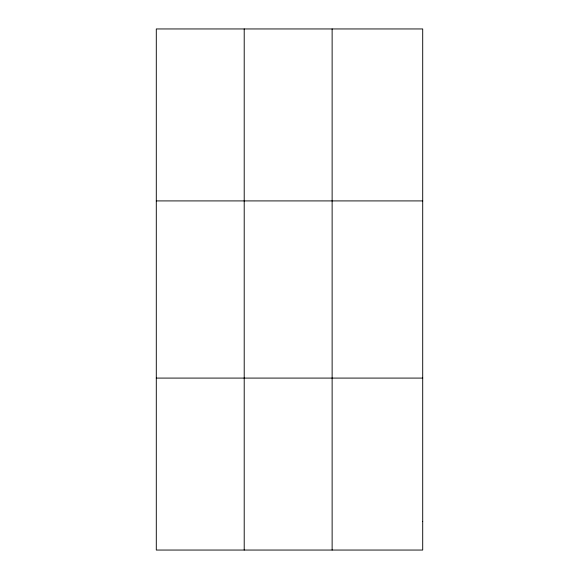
<?xml version="1.0" encoding="UTF-8"?>
<svg xmlns="http://www.w3.org/2000/svg" width="579" height="579" viewBox="0 0 579 579"><rect width="100%" height="100%" fill="white"/><g stroke="black" fill="none" stroke-linecap="round" stroke-linejoin="round"><path stroke-width="0.87" d="M244.208 28.95L244.208 550.05M332.129 28.95L332.129 550.05M156.294 200.913L422.706 200.913M156.294 378.087L422.706 378.087M422.706 521.389L422.706 550.05L156.294 550.05L156.294 28.95L422.706 28.95L422.706 521.389"/></g></svg>
